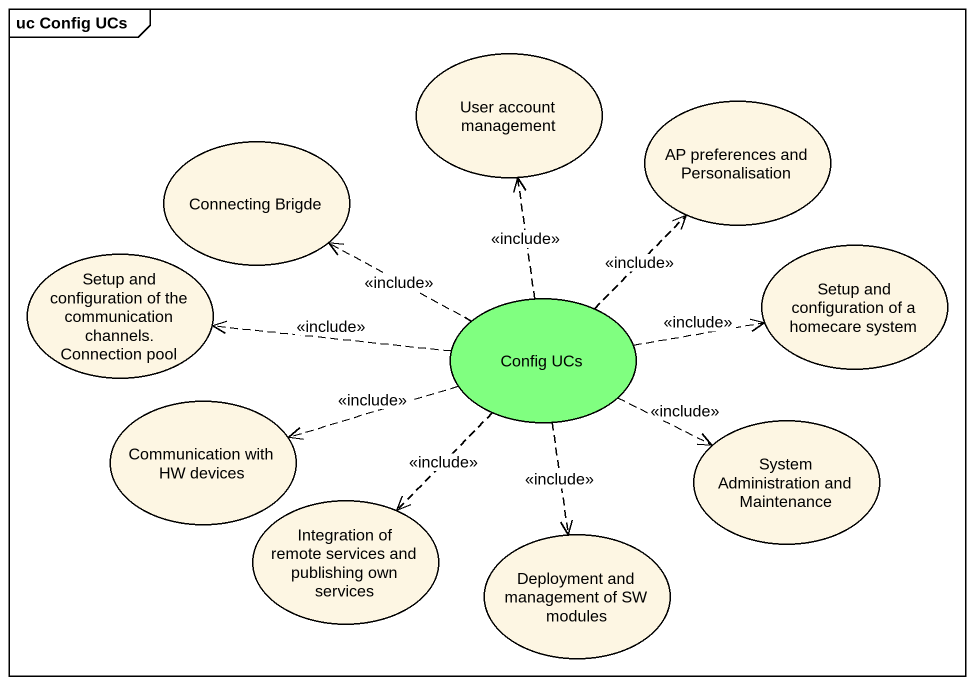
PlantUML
@startuml
mainframe uc Config UCs
usecase "User account management" as User_account_management
usecase "Connecting Brigde" as Connecting_Brigde
usecase "AP preferences and Personalisation" as AP_preferences_and
usecase "Setup and configuration of the communication channels. Connection pool" as Setup_and_configuration_of
usecase "Setup and configuration of a homecare system" as Setup_and_configuration_of_2
usecase "Config UCs" as Config_UCs #80FF80
usecase "Communication with HW devices" as Communication_with_HW
usecase "System Administration and Maintenance" as System_Administration_and
usecase "Integration of remote services and publishing own services" as Integration_of_remote
usecase "Deployment and management of SW modules" as Deployment_and_management
Config_UCs .up.> User_account_management : <<include>>
Config_UCs .left.> Connecting_Brigde : <<include>>
Config_UCs .up.> AP_preferences_and : <<include>>
Config_UCs .left.> Setup_and_configuration_of : <<include>>
Config_UCs .right.> Setup_and_configuration_of_2 : <<include>>
Config_UCs .left.> Communication_with_HW : <<include>>
Config_UCs .right.> System_Administration_and : <<include>>
Config_UCs ..> Integration_of_remote : <<include>>
Config_UCs ..> Deployment_and_management : <<include>>
@enduml
